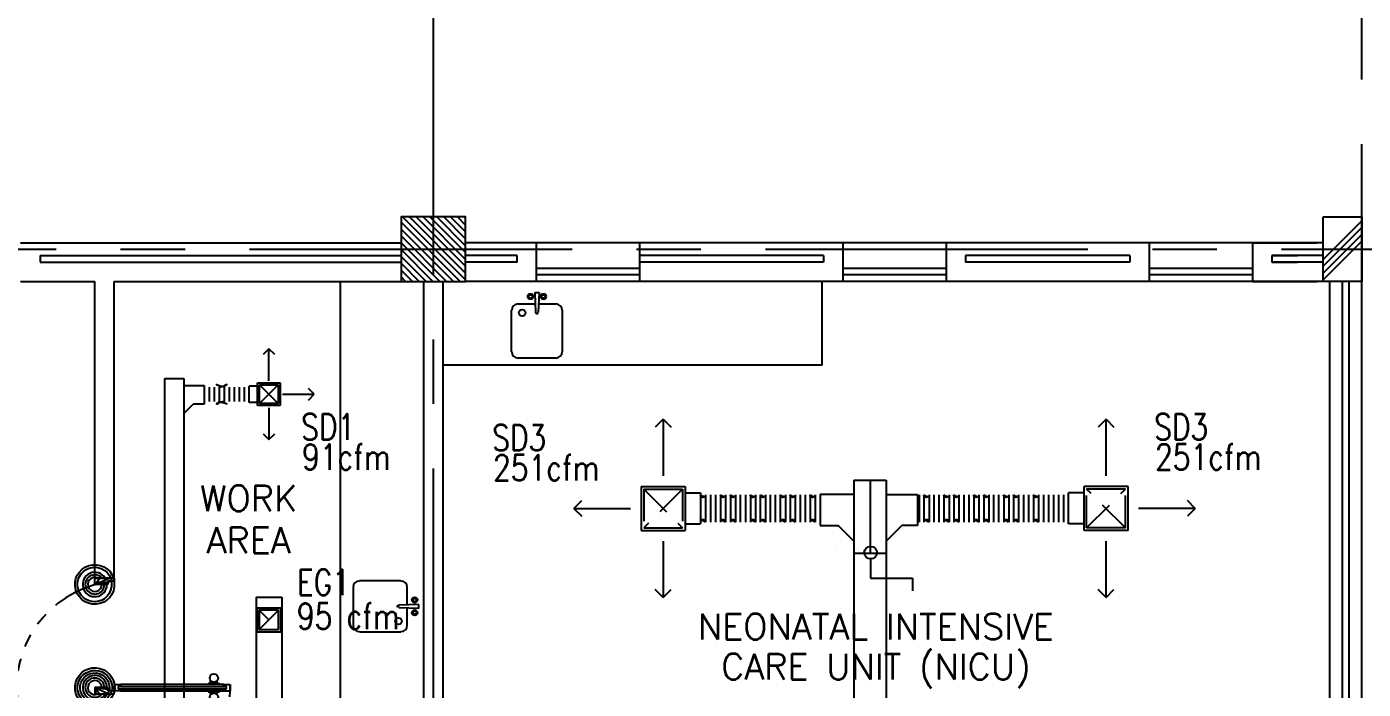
# Model space of a CAD drawing. Extents: x 417866029 to 417866302, y 43498045 to 43498122.
# Drawn here: x 417866043.05 to 417866053.41, y 43498106.78 to 43498111.92 of the extents above; entities that cross this region are included whole.
import ezdxf
from ezdxf.enums import TextEntityAlignment as Align

# ---------------------------------------------------------------- set-up
doc = ezdxf.new("R2010")
doc.units = 0
doc.header["$MEASUREMENT"] = 0
doc.linetypes.add('CENTERX2', pattern=[4, 2.5, -0.5, 0.5, -0.5])
doc.linetypes.add('HIDDEN', pattern=[0.375, 0.25, -0.125])
doc.layers.get('0').update_dxf_attribs({"linetype": 'CONTINUOUS'})
for name, color, linetype in [('AXES', 11, 'CENTERX2'), ('COL', 7, 'CONTINUOUS'), ('DOOR', 9, 'CONTINUOUS'), ('DUCT', 6, 'CONTINUOUS'), ('EXDUCT', 10, 'CONTINUOUS'), ('HAT', 11, 'CONTINUOUS'), ('INSUL', 9, 'CONTINUOUS'), ('M-AC-FLEX', 7, 'CONTINUOUS'), ('M-EGU.', 2, 'CONTINUOUS'), ('M-TEXT', 2, 'CONTINUOUS'), ('NON-MEDICAL', 9, 'CONTINUOUS'), ('RM-NAME', 9, 'CONTINUOUS'), ('WALL', 9, 'CONTINUOUS'), ('WIN', 9, 'CONTINUOUS')]:
    doc.layers.add(name, color=color, linetype=linetype)
doc.styles.add('ROMANS', font='ROMANS.shx', dxfattribs={"width": 0.6})

# ---------------------------------------------------------------- blocks, each defined once
blk = doc.blocks.new('DOOR90')
at = {"layer": 'DOOR', "color": 7, "linetype": 'ByBlock'}
for p, q in [((-150, 0), (0, 0)), ((-150, 0), (-150, -25)), ((0, -50), (-114, 0)), ((0, -50), (-40, 0)), ((0, -50), (0, 0)), ((-1000, -25), (-1050, -25)), ((-1050, -75), (-1050, -25)), ((-1050, -25), (-1050, -75)), ((-1000, -75), (-1050, -75)), ((-1000, -42), (-1020, -42)), ((-1020, -42), (-1020, -58)), ((-1000, -58), (-1020, -58)), ((-1000, -25), (-1000, -42)), ((-1000, -58), (-1000, -75)), ((-878, -18), (-968, -18)), ((-968, -25), (-968, -18)), ((-968, -75), (-968, -82)), ((-878, -82), (-968, -82)), ((-955, -9), (-890, -9)), ((-955, -18), (-955, -9)), ((-955, -18), (-890, -18)), ((-955, -82), (-890, -82)), ((-955, -82), (-955, -91)), ((-955, -91), (-890, -91)), ((-890, -18), (-890, -9)), ((-890, -82), (-890, -91)), ((-878, -25), (-878, -18)), ((-878, -75), (-878, -82)), ((-200, -25), (-150, -25)), ((-200, -42), (-200, -25)), ((-180, -42), (-200, -42)), ((-200, -58), (-180, -58)), ((-200, -75), (-200, -58)), ((-150, -75), (-200, -75)), ((-180, -58), (-180, -42)), ((-150, -25), (-100, -25)), ((-150, -75), (-150, -25)), ((-100, -25), (-100, -50)), ((0, -50), (-100, -37)), ((-100, -50), (0, -50)), ((-150, -875), (-100, -875)), ((-150, -900), (-150, -875)), ((-150, -900), (0, -900)), ((0, -900), (-150, -900)), ((0, -850), (-114, -900)), ((-100, -875), (-100, -850)), ((0, -850), (-100, -863)), ((-100, -850), (0, -850)), ((0, -850), (-40, -900)), ((0, -850), (0, -900))]:
    blk.add_line(p, q, dxfattribs=at)
at = {"layer": 'DOOR', "linetype": 'ByBlock'}
for p, q in [((-200, -25), (-1000, -25)), ((-200, -42), (-1000, -42)), ((-200, -58), (-1000, -58)), ((-1000, -75), (-200, -75))]:
    blk.add_line(p, q, dxfattribs=at)
at = {"layer": 'DOOR', "color": 7, "linetype": 'ByBlock'}
for centre in [(-923, 24), (-923, -124)]:
    blk.add_circle(centre, 32.4, dxfattribs=at)
for centre, radius, start, end in [((0, -50), 154, 161.1053, 166.2858), ((0, -50), 94.4, 148.0182, 180), ((0, -50), 134, 158.1598, 169.28), ((0, -50), 114, 154.0838, 167.3774), ((0, -50), 74.4, 137.7764, 180), ((0, -50), 54.4, 113.2074, 180), ((0, -50), 34.4, 90, 180), ((0, -50), 14.4, 90, 180), ((0, -850), 154, 193.7142, 198.8947), ((0, -850), 134, 190.72, 201.8402), ((0, -850), 94.4, 180, 211.9818), ((0, -850), 74.4, 180, 222.2236), ((0, -850), 54.4, 180, 246.7926), ((0, -850), 34.4, 180, 270), ((0, -850), 14.4, 180, 270)]:
    blk.add_arc(centre, radius, start, end, dxfattribs=at)
at = {"layer": 'DOOR', "linetype": 'HIDDEN', "ltscale": 0.5}
blk.add_arc((-222, -50), 828, 178.2701, 275.003, dxfattribs=at)
blk = doc.blocks.new('RM1')
at = {"layer": 'RM-NAME', "style": 'ROMANS'}
for tag, p in [('ROOMNAME1', (0, 324)), ('ROOMNAME2', (0, 0))]:
    blk.add_attdef(tag, text='', height=200, dxfattribs=at).set_placement(p, align=Align.MIDDLE)
blk = doc.blocks.new('*X51')
at = {"color": 0}
for p, q in [((80579, 177099), (81070, 177590)), ((80579, 177152), (81017, 177590)), ((80579, 177205), (80964, 177590)), ((80579, 177258), (80911, 177590)), ((80579, 177311), (80858, 177590)), ((80579, 177364), (80804, 177590)), ((80579, 177417), (80751, 177590)), ((80579, 177471), (80698, 177590)), ((80579, 177524), (80645, 177590)), ((80579, 177577), (80592, 177590)), ((80623, 177090), (81079, 177546)), ((80676, 177090), (81079, 177493)), ((80729, 177090), (81079, 177440)), ((80782, 177090), (81079, 177387)), ((80835, 177090), (81079, 177334)), ((80888, 177090), (81079, 177281)), ((80941, 177090), (81079, 177228)), ((80994, 177090), (81079, 177175)), ((81047, 177090), (81079, 177122))]:
    blk.add_line(p, q, dxfattribs=at)

msp = doc.modelspace()

# ---------------------------------------------------------------- hatches: boundary and pattern name
at = {"layer": 'HAT', "linetype": 'ByBlock', "ltscale": 0.3}
h = msp.add_hatch(dxfattribs=at)
h.set_pattern_fill('ANSI31', color=256, scale=300, style=0)
h.set_pattern_definition([(45.000427, (417865794.61061, 43498027.57954), (-0.026516163, 0.026516558), [])])
h.paths.add_polyline_path([(417866053.403, 43498110.441), (417866053.103, 43498110.441), (417866053.103, 43498110.191), (417866053.403, 43498110.191)])
h.paths.add_polyline_path([(417866053.403, 43498110.191), (417866053.103, 43498110.191), (417866053.103, 43498109.941), (417866053.403, 43498109.941)])

# ---------------------------------------------------------------- linework, layer by layer
at = {"layer": 'AXES'}
for p, q in [((417866046.203, 43498105.991), (417866046.203, 43498121.777)), ((417866053.403, 43498044.506), (417866053.403, 43498121.427)), ((417866032.778, 43498110.191), (417866103.163, 43498110.191))]:
    msp.add_line(p, q, dxfattribs=at)
at = {"layer": 'COL'}
for p, q in [((417866053.103, 43498110.441), (417866053.403, 43498110.441)), ((417866053.103, 43498109.941), (417866053.103, 43498110.441)), ((417866053.403, 43498110.441), (417866053.403, 43498109.941)), ((417866053.403, 43498109.941), (417866053.103, 43498109.941))]:
    msp.add_line(p, q, dxfattribs=at)
msp.add_lwpolyline([(417866046.453, 43498109.941), (417866046.453, 43498110.441), (417866045.953, 43498110.441), (417866045.953, 43498109.941)], close=True, dxfattribs=at)
at = {"layer": 'DUCT', "linetype": 'ByBlock'}
for p, q in [((417866044.119, 43498109.189), (417866044.119, 43498103.903)), ((417866044.119, 43498109.189), (417866044.269, 43498109.189)), ((417866044.269, 43498109.189), (417866044.269, 43498102.381)), ((417866049.464, 43498108.401), (417866049.464, 43498102.431)), ((417866049.464, 43498108.401), (417866049.714, 43498108.401)), ((417866049.589, 43498108.401), (417866049.589, 43498107.834)), ((417866049.714, 43498108.401), (417866049.714, 43498102.431)), ((417866049.464, 43498107.834), (417866049.714, 43498107.834))]:
    msp.add_line(p, q, dxfattribs=at)
at = {"layer": 'DUCT'}
for p, q in [((417866044.269, 43498109.133), (417866044.425, 43498109.133)), ((417866044.425, 43498109.133), (417866044.425, 43498108.989)), ((417866044.269, 43498108.917), (417866044.341, 43498108.989)), ((417866044.425, 43498108.989), (417866044.341, 43498108.989)), ((417866049.461, 43498108.289), (417866049.201, 43498108.289)), ((417866049.201, 43498108.289), (417866049.201, 43498108.049)), ((417866049.716, 43498108.289), (417866049.956, 43498108.289)), ((417866049.956, 43498108.289), (417866049.956, 43498108.049)), ((417866049.201, 43498108.049), (417866049.341, 43498108.049)), ((417866049.461, 43498107.929), (417866049.341, 43498108.049)), ((417866049.716, 43498107.929), (417866049.836, 43498108.049)), ((417866049.956, 43498108.049), (417866049.836, 43498108.049)), ((417866049.319, 43498107.901), (417866049.319, 43498107.901))]:
    msp.add_line(p, q, dxfattribs=at)
at = {"layer": 'DUCT', "color": 2, "linetype": 'ByBlock'}
for p, q in [((417866049.593, 43498107.793), (417866049.593, 43498107.64)), ((417866049.593, 43498107.64), (417866049.917, 43498107.64)), ((417866049.917, 43498107.64), (417866049.917, 43498107.542))]:
    msp.add_line(p, q, dxfattribs=at)
msp.add_circle((417866049.593, 43498107.838), 0.0486, dxfattribs=at)
at = {"layer": 'EXDUCT', "linetype": 'ByBlock'}
for p, q in [((417866044.828, 43498107.493), (417866044.828, 43498104.975)), ((417866044.828, 43498107.493), (417866045.028, 43498107.493)), ((417866045.028, 43498107.493), (417866045.028, 43498104.875))]:
    msp.add_line(p, q, dxfattribs=at)
at = {"layer": 'INSUL'}
for p, q in [((417866043.153, 43498110.141), (417866045.953, 43498110.141)), ((417866043.153, 43498110.141), (417866043.153, 43498110.091)), ((417866046.853, 43498110.141), (417866046.453, 43498110.141)), ((417866046.853, 43498110.091), (417866046.853, 43498110.141)), ((417866049.228, 43498110.141), (417866047.803, 43498110.141)), ((417866049.228, 43498110.141), (417866049.228, 43498110.091)), ((417866050.328, 43498110.141), (417866050.328, 43498110.091)), ((417866051.603, 43498110.141), (417866050.328, 43498110.141)), ((417866051.603, 43498110.141), (417866051.603, 43498110.091)), ((417866052.703, 43498110.141), (417866052.903, 43498110.141)), ((417866052.703, 43498110.141), (417866052.703, 43498110.091)), ((417866053.107, 43498110.141), (417866052.703, 43498110.141)), ((417866043.153, 43498110.091), (417866045.953, 43498110.091)), ((417866046.853, 43498110.091), (417866046.453, 43498110.091)), ((417866049.228, 43498110.091), (417866047.803, 43498110.091)), ((417866051.603, 43498110.091), (417866050.328, 43498110.091)), ((417866052.703, 43498110.091), (417866052.903, 43498110.091)), ((417866053.107, 43498110.091), (417866052.703, 43498110.091)), ((417866053.253, 43498103.391), (417866053.253, 43498109.941)), ((417866053.303, 43498103.391), (417866053.303, 43498109.941))]:
    msp.add_line(p, q, dxfattribs=at)
at = {"layer": 'M-AC-FLEX', "color": 11}
for p, q in [((417866044.464, 43498109.121), (417866044.464, 43498109.01)), ((417866044.464, 43498109.121), (417866044.464, 43498109.01)), ((417866044.503, 43498109.121), (417866044.503, 43498109.01)), ((417866044.542, 43498109.121), (417866044.542, 43498109.01)), ((417866044.542, 43498109.121), (417866044.542, 43498109.01)), ((417866044.581, 43498109.121), (417866044.581, 43498109.01)), ((417866044.581, 43498109.121), (417866044.581, 43498109.01)), ((417866044.62, 43498109.121), (417866044.62, 43498109.01)), ((417866044.659, 43498109.121), (417866044.659, 43498109.01)), ((417866044.698, 43498109.121), (417866044.698, 43498109.01)), ((417866044.737, 43498109.121), (417866044.737, 43498109.01)), ((417866048.275, 43498108.286), (417866048.275, 43498108.075)), ((417866048.275, 43498108.286), (417866048.275, 43498108.075)), ((417866048.314, 43498108.286), (417866048.314, 43498108.075)), ((417866048.314, 43498108.286), (417866048.314, 43498108.075)), ((417866048.352, 43498108.286), (417866048.352, 43498108.075)), ((417866048.352, 43498108.286), (417866048.352, 43498108.075)), ((417866048.391, 43498108.286), (417866048.391, 43498108.075)), ((417866048.391, 43498108.286), (417866048.391, 43498108.075)), ((417866048.429, 43498108.286), (417866048.429, 43498108.075)), ((417866048.429, 43498108.286), (417866048.429, 43498108.075)), ((417866048.468, 43498108.286), (417866048.468, 43498108.075)), ((417866048.468, 43498108.286), (417866048.468, 43498108.075)), ((417866048.506, 43498108.286), (417866048.506, 43498108.075)), ((417866048.506, 43498108.286), (417866048.506, 43498108.075)), ((417866048.545, 43498108.286), (417866048.545, 43498108.075)), ((417866048.545, 43498108.286), (417866048.545, 43498108.075)), ((417866048.583, 43498108.286), (417866048.583, 43498108.075)), ((417866048.583, 43498108.286), (417866048.583, 43498108.075)), ((417866048.622, 43498108.286), (417866048.622, 43498108.075)), ((417866048.622, 43498108.286), (417866048.622, 43498108.075)), ((417866048.661, 43498108.286), (417866048.661, 43498108.075)), ((417866048.661, 43498108.286), (417866048.661, 43498108.075)), ((417866048.7, 43498108.286), (417866048.7, 43498108.075)), ((417866048.7, 43498108.286), (417866048.7, 43498108.075)), ((417866048.7, 43498108.286), (417866048.7, 43498108.075)), ((417866048.738, 43498108.286), (417866048.738, 43498108.075)), ((417866048.738, 43498108.286), (417866048.738, 43498108.075)), ((417866048.738, 43498108.286), (417866048.738, 43498108.075)), ((417866048.777, 43498108.286), (417866048.777, 43498108.075)), ((417866048.777, 43498108.286), (417866048.777, 43498108.075)), ((417866048.815, 43498108.286), (417866048.815, 43498108.075)), ((417866048.815, 43498108.286), (417866048.815, 43498108.075)), ((417866048.854, 43498108.286), (417866048.854, 43498108.075)), ((417866048.854, 43498108.286), (417866048.854, 43498108.075)), ((417866048.893, 43498108.286), (417866048.893, 43498108.075)), ((417866048.893, 43498108.286), (417866048.893, 43498108.075)), ((417866048.932, 43498108.286), (417866048.932, 43498108.075)), ((417866048.932, 43498108.286), (417866048.932, 43498108.075)), ((417866048.969, 43498108.286), (417866048.969, 43498108.075)), ((417866048.969, 43498108.286), (417866048.969, 43498108.075)), ((417866049.008, 43498108.286), (417866049.008, 43498108.075)), ((417866049.008, 43498108.286), (417866049.008, 43498108.075)), ((417866049.047, 43498108.286), (417866049.047, 43498108.075)), ((417866049.047, 43498108.286), (417866049.047, 43498108.075)), ((417866049.086, 43498108.286), (417866049.086, 43498108.075)), ((417866049.086, 43498108.286), (417866049.086, 43498108.075)), ((417866049.124, 43498108.286), (417866049.124, 43498108.075)), ((417866049.124, 43498108.286), (417866049.124, 43498108.075)), ((417866049.163, 43498108.286), (417866049.163, 43498108.075)), ((417866049.163, 43498108.286), (417866049.163, 43498108.075)), ((417866049.969, 43498108.286), (417866049.969, 43498108.075)), ((417866050.007, 43498108.286), (417866050.007, 43498108.075)), ((417866050.007, 43498108.286), (417866050.007, 43498108.075)), ((417866050.046, 43498108.286), (417866050.046, 43498108.075)), ((417866050.046, 43498108.286), (417866050.046, 43498108.075)), ((417866050.084, 43498108.286), (417866050.084, 43498108.075)), ((417866050.084, 43498108.286), (417866050.084, 43498108.075)), ((417866050.123, 43498108.286), (417866050.123, 43498108.075)), ((417866050.123, 43498108.286), (417866050.123, 43498108.075)), ((417866050.162, 43498108.286), (417866050.162, 43498108.075)), ((417866050.162, 43498108.286), (417866050.162, 43498108.075)), ((417866050.201, 43498108.286), (417866050.201, 43498108.075)), ((417866050.201, 43498108.286), (417866050.201, 43498108.075)), ((417866050.238, 43498108.286), (417866050.238, 43498108.075)), ((417866050.238, 43498108.286), (417866050.238, 43498108.075)), ((417866050.277, 43498108.286), (417866050.277, 43498108.075)), ((417866050.277, 43498108.286), (417866050.277, 43498108.075)), ((417866050.315, 43498108.286), (417866050.315, 43498108.075)), ((417866050.315, 43498108.286), (417866050.315, 43498108.075)), ((417866050.354, 43498108.286), (417866050.354, 43498108.075)), ((417866050.354, 43498108.286), (417866050.354, 43498108.075)), ((417866050.393, 43498108.286), (417866050.393, 43498108.075)), ((417866050.393, 43498108.286), (417866050.393, 43498108.075)), ((417866050.432, 43498108.286), (417866050.432, 43498108.075)), ((417866050.432, 43498108.286), (417866050.432, 43498108.075)), ((417866050.432, 43498108.286), (417866050.432, 43498108.075)), ((417866050.47, 43498108.286), (417866050.47, 43498108.075)), ((417866050.47, 43498108.286), (417866050.47, 43498108.075)), ((417866050.47, 43498108.286), (417866050.47, 43498108.075)), ((417866050.509, 43498108.286), (417866050.509, 43498108.075)), ((417866050.509, 43498108.286), (417866050.509, 43498108.075)), ((417866050.547, 43498108.286), (417866050.547, 43498108.075)), ((417866050.547, 43498108.286), (417866050.547, 43498108.075)), ((417866050.586, 43498108.286), (417866050.586, 43498108.075)), ((417866050.586, 43498108.286), (417866050.586, 43498108.075)), ((417866050.625, 43498108.286), (417866050.625, 43498108.075)), ((417866050.625, 43498108.286), (417866050.625, 43498108.075)), ((417866050.664, 43498108.286), (417866050.664, 43498108.075)), ((417866050.664, 43498108.286), (417866050.664, 43498108.075)), ((417866050.701, 43498108.286), (417866050.701, 43498108.075)), ((417866050.701, 43498108.286), (417866050.701, 43498108.075)), ((417866050.74, 43498108.286), (417866050.74, 43498108.075)), ((417866050.74, 43498108.286), (417866050.74, 43498108.075)), ((417866050.779, 43498108.286), (417866050.779, 43498108.075)), ((417866050.779, 43498108.286), (417866050.779, 43498108.075)), ((417866050.818, 43498108.286), (417866050.818, 43498108.075)), ((417866050.818, 43498108.286), (417866050.818, 43498108.075)), ((417866050.856, 43498108.286), (417866050.856, 43498108.075)), ((417866050.856, 43498108.286), (417866050.856, 43498108.075)), ((417866050.895, 43498108.286), (417866050.895, 43498108.075)), ((417866050.895, 43498108.286), (417866050.895, 43498108.075)), ((417866050.933, 43498108.286), (417866050.933, 43498108.075)), ((417866050.972, 43498108.286), (417866050.972, 43498108.075)), ((417866051.011, 43498108.286), (417866051.011, 43498108.075)), ((417866051.05, 43498108.286), (417866051.05, 43498108.075)), ((417866051.089, 43498108.286), (417866051.089, 43498108.075))]:
    msp.add_line(p, q, dxfattribs=at)
at = {"layer": 'M-AC-FLEX'}
for points in [[(417866044.503, 43498109.121, -1), (417866044.464, 43498109.121, 1), (417866044.425, 43498109.121)], [(417866044.503, 43498109.121, -1), (417866044.464, 43498109.121, 1), (417866044.425, 43498109.121)], [(417866044.464, 43498109.121, 1), (417866044.503, 43498109.121, -1), (417866044.542, 43498109.121)], [(417866044.464, 43498109.121, 1), (417866044.503, 43498109.121, -0.000618), (417866044.503, 43498109.122, -0.000618)], [(417866044.581, 43498109.121, -1), (417866044.542, 43498109.121, 1), (417866044.503, 43498109.121)], [(417866044.581, 43498109.121, -1), (417866044.542, 43498109.121, 0.771843), (417866044.505, 43498109.131, 0.771843)], [(417866044.542, 43498109.121, 1), (417866044.581, 43498109.121, -0.771843), (417866044.617, 43498109.131, -0.771843)], [(417866044.542, 43498109.121, 1), (417866044.581, 43498109.121, -1), (417866044.62, 43498109.121)], [(417866044.659, 43498109.121, -1), (417866044.62, 43498109.121, 1), (417866044.581, 43498109.121)], [(417866044.62, 43498109.121, 1), (417866044.659, 43498109.121, -1), (417866044.698, 43498109.121)], [(417866044.737, 43498109.121, -1), (417866044.698, 43498109.121, 1), (417866044.659, 43498109.121)], [(417866044.698, 43498109.121, 1), (417866044.737, 43498109.121, -1), (417866044.776, 43498109.121)], [(417866044.698, 43498109.121, 1), (417866044.737, 43498109.121, -0.000618), (417866044.737, 43498109.122, -0.000618)], [(417866044.737, 43498109.121, -1), (417866044.698, 43498109.121, 0.000618), (417866044.698, 43498109.122, 0.000618)], [(417866044.503, 43498109.01, 1), (417866044.464, 43498109.01, -1), (417866044.425, 43498109.01)], [(417866044.503, 43498109.01, 1), (417866044.464, 43498109.01, -1), (417866044.425, 43498109.01)], [(417866044.425, 43498109.01, 1), (417866044.464, 43498109.01)], [(417866044.464, 43498109.01, -0.998764), (417866044.503, 43498109.011, -0.998764)], [(417866044.464, 43498109.01, -1), (417866044.503, 43498109.01, 1), (417866044.542, 43498109.01)], [(417866044.581, 43498109.01, 1), (417866044.542, 43498109.01, -1), (417866044.503, 43498109.01)], [(417866044.581, 43498109.01, 1), (417866044.542, 43498109.01, -0.771843), (417866044.505, 43498109.001, -0.771843)], [(417866044.542, 43498109.01, -1), (417866044.581, 43498109.01, 0.771843), (417866044.617, 43498109.001, 0.771843)], [(417866044.542, 43498109.01, -1), (417866044.581, 43498109.01, 1), (417866044.62, 43498109.01)], [(417866044.659, 43498109.01, 1), (417866044.62, 43498109.01, -1), (417866044.581, 43498109.01)], [(417866044.62, 43498109.01, -1), (417866044.659, 43498109.01, 1), (417866044.698, 43498109.01)], [(417866044.737, 43498109.01, 1), (417866044.698, 43498109.01, -1), (417866044.659, 43498109.01)], [(417866044.698, 43498109.01, -0.998764), (417866044.737, 43498109.011, -0.998764)], [(417866044.737, 43498109.01, 0.998764), (417866044.698, 43498109.011, 0.998764)], [(417866044.698, 43498109.01, -1), (417866044.737, 43498109.01, 1), (417866044.776, 43498109.01)], [(417866048.391, 43498108.286, -1), (417866048.352, 43498108.286, 1.018005), (417866048.314, 43498108.286)], [(417866048.352, 43498108.286, 1), (417866048.391, 43498108.286, -1.018005), (417866048.429, 43498108.286)], [(417866048.507, 43498108.286, 1.017916), (417866048.468, 43498108.286)], [(417866048.468, 43498108.286, -1.017916), (417866048.506, 43498108.286)], [(417866048.622, 43498108.286, -1), (417866048.583, 43498108.286, 1.018005), (417866048.545, 43498108.286)], [(417866048.583, 43498108.286, 1), (417866048.622, 43498108.286, -1.018005), (417866048.661, 43498108.286)], [(417866048.661, 43498108.286, 1), (417866048.7, 43498108.286, -1.018005), (417866048.738, 43498108.286)], [(417866048.777, 43498108.286, -1), (417866048.738, 43498108.286, 1.018005), (417866048.7, 43498108.286)], [(417866048.854, 43498108.286, -1), (417866048.815, 43498108.286, 1.018005), (417866048.777, 43498108.286)], [(417866048.815, 43498108.286, 1), (417866048.854, 43498108.286, -1.018005), (417866048.893, 43498108.286)], [(417866048.931, 43498108.286, -1.017916), (417866048.969, 43498108.286)], [(417866048.97, 43498108.286, 1.017916), (417866048.932, 43498108.286)], [(417866049.086, 43498108.286, -1), (417866049.047, 43498108.286, 1.018005), (417866049.008, 43498108.286)], [(417866049.047, 43498108.286, 1), (417866049.086, 43498108.286, -1.018005), (417866049.124, 43498108.286)], [(417866049.201, 43498108.286, 1.018094), (417866049.163, 43498108.286)], [(417866049.956, 43498108.268, 0.3126), (417866049.969, 43498108.286, -1.018005), (417866050.007, 43498108.286)], [(417866050.123, 43498108.286, -1), (417866050.084, 43498108.286, 1.018005), (417866050.046, 43498108.286)], [(417866050.084, 43498108.286, 1), (417866050.123, 43498108.286, -1.018005), (417866050.162, 43498108.286)], [(417866050.2, 43498108.286, -1.017916), (417866050.238, 43498108.286)], [(417866050.239, 43498108.286, 1.017916), (417866050.201, 43498108.286)], [(417866050.354, 43498108.286, -1), (417866050.315, 43498108.286, 1.018005), (417866050.277, 43498108.286)], [(417866050.315, 43498108.286, 1), (417866050.354, 43498108.286, -1.018005), (417866050.393, 43498108.286)], [(417866050.393, 43498108.286, 1), (417866050.432, 43498108.286, -1.018005), (417866050.47, 43498108.286)], [(417866050.509, 43498108.286, -1), (417866050.47, 43498108.286, 1.018005), (417866050.432, 43498108.286)], [(417866050.586, 43498108.286, -1), (417866050.547, 43498108.286, 1.018005), (417866050.509, 43498108.286)], [(417866050.547, 43498108.286, 1), (417866050.586, 43498108.286, -1.018005), (417866050.625, 43498108.286)], [(417866050.663, 43498108.286, -1.017916), (417866050.701, 43498108.286)], [(417866050.702, 43498108.286, 1.017916), (417866050.664, 43498108.286)], [(417866050.818, 43498108.286, -1), (417866050.779, 43498108.286, 1.018005), (417866050.74, 43498108.286)], [(417866050.779, 43498108.286, 1), (417866050.818, 43498108.286, -1.018005), (417866050.856, 43498108.286)], [(417866051.05, 43498108.286, -1), (417866051.011, 43498108.286, 1), (417866050.972, 43498108.286, -1), (417866050.933, 43498108.286, 1.018005), (417866050.895, 43498108.286)], [(417866051.011, 43498108.286, 1), (417866051.05, 43498108.286, -1), (417866051.089, 43498108.286)], [(417866051.089, 43498108.286, 1), (417866051.05, 43498108.286)], [(417866051.128, 43498108.286, -1), (417866051.089, 43498108.286, 1), (417866051.05, 43498108.286)], [(417866051.05, 43498108.286, -1), (417866051.089, 43498108.286)], [(417866048.391, 43498108.075, 1), (417866048.352, 43498108.075, -1.018005), (417866048.314, 43498108.075)], [(417866048.352, 43498108.075, -1), (417866048.391, 43498108.075, 1.018005), (417866048.429, 43498108.075)], [(417866048.507, 43498108.075, -1.000002), (417866048.468, 43498108.075)], [(417866048.468, 43498108.075, 1.000002), (417866048.506, 43498108.075)], [(417866048.622, 43498108.075, 1), (417866048.583, 43498108.075, -1.018005), (417866048.545, 43498108.075)], [(417866048.583, 43498108.075, -1), (417866048.622, 43498108.075, 1.018005), (417866048.661, 43498108.075)], [(417866048.661, 43498108.075, -1), (417866048.7, 43498108.075, 1.018005), (417866048.738, 43498108.075)], [(417866048.777, 43498108.075, 1), (417866048.738, 43498108.075, -1.018005), (417866048.7, 43498108.075)], [(417866048.854, 43498108.075, 1), (417866048.815, 43498108.075, -1.018005), (417866048.777, 43498108.075)], [(417866048.815, 43498108.075, -1), (417866048.854, 43498108.075, 1.018005), (417866048.893, 43498108.075)], [(417866048.931, 43498108.075, 1.000002), (417866048.969, 43498108.075)], [(417866048.97, 43498108.075, -1.000002), (417866048.932, 43498108.075)], [(417866049.086, 43498108.075, 1), (417866049.047, 43498108.075, -1.018005), (417866049.008, 43498108.075)], [(417866049.047, 43498108.075, -1), (417866049.086, 43498108.075, 1.018005), (417866049.124, 43498108.075)], [(417866049.201, 43498108.075, -1.018094), (417866049.163, 43498108.075)], [(417866049.956, 43498108.093, -0.3126), (417866049.969, 43498108.075, 1.018005), (417866050.007, 43498108.075)], [(417866050.123, 43498108.075, 1), (417866050.084, 43498108.075, -1.018005), (417866050.046, 43498108.075)], [(417866050.084, 43498108.075, -1), (417866050.123, 43498108.075, 1.018005), (417866050.162, 43498108.075)], [(417866050.2, 43498108.075, 1.000002), (417866050.238, 43498108.075)], [(417866050.239, 43498108.075, -1.000002), (417866050.201, 43498108.075)], [(417866050.354, 43498108.075, 1), (417866050.315, 43498108.075, -1.018005), (417866050.277, 43498108.075)], [(417866050.315, 43498108.075, -1), (417866050.354, 43498108.075, 1.018005), (417866050.393, 43498108.075)], [(417866050.393, 43498108.075, -1), (417866050.432, 43498108.075, 1.018005), (417866050.47, 43498108.075)], [(417866050.509, 43498108.075, 1), (417866050.47, 43498108.075, -1.018005), (417866050.432, 43498108.075)], [(417866050.586, 43498108.075, 1), (417866050.547, 43498108.075, -1.018005), (417866050.509, 43498108.075)], [(417866050.547, 43498108.075, -1), (417866050.586, 43498108.075, 1.018005), (417866050.625, 43498108.075)], [(417866050.663, 43498108.075, 1.000002), (417866050.701, 43498108.075)], [(417866050.702, 43498108.075, -1.000002), (417866050.664, 43498108.075)], [(417866050.818, 43498108.075, 1), (417866050.779, 43498108.075, -1.018005), (417866050.74, 43498108.075)], [(417866050.779, 43498108.075, -1), (417866050.818, 43498108.075, 1.018005), (417866050.856, 43498108.075)], [(417866051.05, 43498108.075, 1), (417866051.011, 43498108.075, -1), (417866050.972, 43498108.075, 1), (417866050.933, 43498108.075, -1.018005), (417866050.895, 43498108.075)], [(417866051.011, 43498108.075, -1), (417866051.05, 43498108.075, 1), (417866051.089, 43498108.075)], [(417866051.128, 43498108.075, 1), (417866051.089, 43498108.075, -1), (417866051.05, 43498108.075)], [(417866051.089, 43498108.075, -1.000001), (417866051.05, 43498108.075)], [(417866051.05, 43498108.075, 1.000001), (417866051.089, 43498108.075)]]:
    msp.add_lwpolyline(points, format="xyb", dxfattribs=at)
for centre, start, end in [((417866048.294, 43498108.286), 180, 331.5686), ((417866048.294, 43498108.286), 208.4314, 0), ((417866048.449, 43498108.286), 180, 331.5686), ((417866048.449, 43498108.286), 208.4314, 0), ((417866048.526, 43498108.286), 180, 331.5686), ((417866048.526, 43498108.286), 208.4314, 0), ((417866048.68, 43498108.286), 180, 331.5686), ((417866048.68, 43498108.286), 208.4314, 0), ((417866048.758, 43498108.286), 180, 331.5686), ((417866048.758, 43498108.286), 208.4314, 0), ((417866048.912, 43498108.286), 180, 331.5686), ((417866048.912, 43498108.286), 208.4314, 0), ((417866048.989, 43498108.286), 180, 331.5686), ((417866048.989, 43498108.286), 208.4314, 0), ((417866049.143, 43498108.286), 180, 331.5686), ((417866049.143, 43498108.286), 208.4314, 0), ((417866050.026, 43498108.286), 180, 331.5686), ((417866050.026, 43498108.286), 208.4314, 0), ((417866050.181, 43498108.286), 180, 331.5686), ((417866050.181, 43498108.286), 208.4314, 0), ((417866050.258, 43498108.286), 180, 331.5686), ((417866050.258, 43498108.286), 208.4314, 0), ((417866050.412, 43498108.286), 180, 331.5686), ((417866050.412, 43498108.286), 208.4314, 0), ((417866050.49, 43498108.286), 180, 331.5686), ((417866050.49, 43498108.286), 208.4314, 0), ((417866050.644, 43498108.286), 180, 331.5686), ((417866050.644, 43498108.286), 208.4314, 0), ((417866050.721, 43498108.286), 180, 331.5686), ((417866050.721, 43498108.286), 208.4314, 0), ((417866050.876, 43498108.286), 180, 331.5686), ((417866050.876, 43498108.286), 208.4314, 0), ((417866048.294, 43498108.075), 28.4314, 180.0178), ((417866048.294, 43498108.075), 28.4314, 180.0178), ((417866048.294, 43498108.075), 359.9822, 151.5686), ((417866048.294, 43498108.075), 359.9822, 151.5686), ((417866048.449, 43498108.075), 28.4314, 180.0178), ((417866048.449, 43498108.075), 28.4314, 180.0178), ((417866048.449, 43498108.075), 359.9822, 151.5686), ((417866048.449, 43498108.075), 359.9822, 151.5686), ((417866048.526, 43498108.075), 28.4314, 180.0178), ((417866048.526, 43498108.075), 28.4314, 180.0178), ((417866048.526, 43498108.075), 359.9822, 151.5686), ((417866048.526, 43498108.075), 359.9822, 151.5686), ((417866048.68, 43498108.075), 28.4314, 180.0178), ((417866048.68, 43498108.075), 28.4314, 180.0178), ((417866048.68, 43498108.075), 359.9822, 151.5686), ((417866048.68, 43498108.075), 359.9822, 151.5686), ((417866048.758, 43498108.075), 28.4314, 180.0178), ((417866048.758, 43498108.075), 28.4314, 180.0178), ((417866048.758, 43498108.075), 359.9822, 151.5686), ((417866048.758, 43498108.075), 359.9822, 151.5686), ((417866048.912, 43498108.075), 28.4314, 180.0178), ((417866048.912, 43498108.075), 28.4314, 180.0178), ((417866048.912, 43498108.075), 359.9822, 151.5686), ((417866048.912, 43498108.075), 359.9822, 151.5686), ((417866048.989, 43498108.075), 28.4314, 180.0178), ((417866048.989, 43498108.075), 28.4314, 180.0178), ((417866048.989, 43498108.075), 359.9822, 151.5686), ((417866048.989, 43498108.075), 359.9822, 151.5686), ((417866049.143, 43498108.075), 28.4314, 180.0178), ((417866049.143, 43498108.075), 28.4314, 180.0178), ((417866049.143, 43498108.075), 359.9822, 151.5686), ((417866049.143, 43498108.075), 359.9822, 151.5686), ((417866050.026, 43498108.075), 28.4314, 180.0178), ((417866050.026, 43498108.075), 28.4314, 180.0178), ((417866050.026, 43498108.075), 359.9822, 151.5686), ((417866050.026, 43498108.075), 359.9822, 151.5686), ((417866050.181, 43498108.075), 28.4314, 180.0178), ((417866050.181, 43498108.075), 28.4314, 180.0178), ((417866050.181, 43498108.075), 359.9822, 151.5686), ((417866050.181, 43498108.075), 359.9822, 151.5686), ((417866050.258, 43498108.075), 28.4314, 180.0178), ((417866050.258, 43498108.075), 28.4314, 180.0178), ((417866050.258, 43498108.075), 359.9822, 151.5686), ((417866050.258, 43498108.075), 359.9822, 151.5686), ((417866050.412, 43498108.075), 28.4314, 180.0178), ((417866050.412, 43498108.075), 28.4314, 180.0178), ((417866050.412, 43498108.075), 359.9822, 151.5686), ((417866050.412, 43498108.075), 359.9822, 151.5686), ((417866050.49, 43498108.075), 28.4314, 180.0178), ((417866050.49, 43498108.075), 28.4314, 180.0178), ((417866050.49, 43498108.075), 359.9822, 151.5686), ((417866050.49, 43498108.075), 359.9822, 151.5686), ((417866050.644, 43498108.075), 28.4314, 180.0178), ((417866050.644, 43498108.075), 28.4314, 180.0178), ((417866050.644, 43498108.075), 359.9822, 151.5686), ((417866050.644, 43498108.075), 359.9822, 151.5686), ((417866050.721, 43498108.075), 28.4314, 180.0178), ((417866050.721, 43498108.075), 28.4314, 180.0178), ((417866050.721, 43498108.075), 359.9822, 151.5686), ((417866050.721, 43498108.075), 359.9822, 151.5686), ((417866050.876, 43498108.075), 28.4314, 180.0178), ((417866050.876, 43498108.075), 28.4314, 180.0178), ((417866050.876, 43498108.075), 359.9822, 151.5686), ((417866050.876, 43498108.075), 359.9822, 151.5686)]:
    msp.add_arc(centre, 0.0195, start, end, dxfattribs=at)
at = {"layer": 'M-EGU.'}
for p, q in [((417866044.928, 43498109.418), (417866044.883, 43498109.373)), ((417866044.928, 43498109.171), (417866044.928, 43498109.418)), ((417866044.973, 43498109.373), (417866044.928, 43498109.418)), ((417866044.84, 43498109.13), (417866044.776, 43498109.13)), ((417866044.776, 43498109.002), (417866044.776, 43498109.13)), ((417866044.84, 43498109.154), (417866045.016, 43498109.154)), ((417866044.84, 43498108.978), (417866044.84, 43498109.154)), ((417866045.016, 43498109.154), (417866045.016, 43498108.978)), ((417866045.033, 43498109.066), (417866045.28, 43498109.066)), ((417866045.28, 43498109.066), (417866045.235, 43498109.111)), ((417866045.235, 43498109.021), (417866045.28, 43498109.066)), ((417866044.84, 43498109.002), (417866044.776, 43498109.002)), ((417866045.016, 43498108.978), (417866044.84, 43498108.978)), ((417866044.928, 43498108.961), (417866044.928, 43498108.714)), ((417866047.984, 43498108.872), (417866047.923, 43498108.811)), ((417866047.984, 43498108.872), (417866047.984, 43498108.433)), ((417866047.984, 43498108.872), (417866048.046, 43498108.811)), ((417866051.419, 43498108.872), (417866051.358, 43498108.811)), ((417866051.419, 43498108.433), (417866051.419, 43498108.872)), ((417866051.419, 43498108.872), (417866051.48, 43498108.811)), ((417866044.883, 43498108.759), (417866044.928, 43498108.714)), ((417866044.928, 43498108.714), (417866044.973, 43498108.759)), ((417866047.814, 43498108.351), (417866048.155, 43498108.351)), ((417866047.814, 43498108.351), (417866047.814, 43498108.01)), ((417866048.155, 43498108.351), (417866048.155, 43498108.01)), ((417866051.589, 43498108.351), (417866051.248, 43498108.351)), ((417866051.248, 43498108.01), (417866051.248, 43498108.351)), ((417866051.589, 43498108.01), (417866051.589, 43498108.351)), ((417866047.293, 43498108.181), (417866047.354, 43498108.242)), ((417866048.155, 43498108.301), (417866048.275, 43498108.301)), ((417866048.275, 43498108.301), (417866048.275, 43498108.061)), ((417866051.128, 43498108.061), (417866051.128, 43498108.301)), ((417866051.248, 43498108.301), (417866051.128, 43498108.301)), ((417866052.11, 43498108.181), (417866052.049, 43498108.242)), ((417866047.293, 43498108.181), (417866047.354, 43498108.12)), ((417866047.293, 43498108.181), (417866047.732, 43498108.181)), ((417866052.11, 43498108.181), (417866051.671, 43498108.181)), ((417866052.11, 43498108.181), (417866052.049, 43498108.12)), ((417866048.155, 43498108.061), (417866048.275, 43498108.061)), ((417866051.248, 43498108.061), (417866051.128, 43498108.061)), ((417866047.814, 43498108.01), (417866048.155, 43498108.01)), ((417866047.984, 43498107.928), (417866047.984, 43498107.49)), ((417866051.589, 43498108.01), (417866051.248, 43498108.01)), ((417866051.419, 43498107.49), (417866051.419, 43498107.928)), ((417866047.984, 43498107.49), (417866047.923, 43498107.551)), ((417866047.984, 43498107.49), (417866048.046, 43498107.551)), ((417866051.419, 43498107.49), (417866051.358, 43498107.551)), ((417866051.419, 43498107.49), (417866051.48, 43498107.551))]:
    msp.add_line(p, q, dxfattribs=at)
at = {"layer": 'M-EGU.', "linetype": 'HIDDEN'}
for p, q in [((417866044.856, 43498108.994), (417866044.856, 43498109.138)), ((417866045, 43498108.994), (417866044.856, 43498109.138)), ((417866044.856, 43498108.994), (417866045, 43498109.138)), ((417866044.856, 43498109.138), (417866045, 43498109.138)), ((417866045, 43498109.138), (417866045, 43498108.994)), ((417866045, 43498108.994), (417866044.856, 43498108.994)), ((417866047.834, 43498108.331), (417866048.135, 43498108.03)), ((417866048.135, 43498108.331), (417866047.834, 43498108.03)), ((417866047.834, 43498108.331), (417866048.135, 43498108.331)), ((417866047.834, 43498108.331), (417866047.834, 43498108.03)), ((417866048.135, 43498108.331), (417866048.135, 43498108.03)), ((417866051.569, 43498108.03), (417866051.268, 43498108.331)), ((417866051.268, 43498108.03), (417866051.569, 43498108.331)), ((417866051.569, 43498108.331), (417866051.268, 43498108.331)), ((417866051.268, 43498108.03), (417866051.268, 43498108.331)), ((417866051.569, 43498108.03), (417866051.569, 43498108.331)), ((417866047.834, 43498108.03), (417866048.135, 43498108.03)), ((417866051.569, 43498108.03), (417866051.268, 43498108.03)), ((417866044.836, 43498107.408), (417866044.836, 43498107.225)), ((417866045.02, 43498107.408), (417866044.836, 43498107.408)), ((417866045.02, 43498107.225), (417866045.02, 43498107.408)), ((417866044.853, 43498107.391), (417866044.853, 43498107.241)), ((417866045.003, 43498107.391), (417866044.853, 43498107.241)), ((417866045.003, 43498107.391), (417866044.853, 43498107.391)), ((417866044.853, 43498107.391), (417866044.928, 43498107.316)), ((417866045.003, 43498107.241), (417866045.003, 43498107.391)), ((417866044.836, 43498107.225), (417866045.02, 43498107.225)), ((417866044.853, 43498107.241), (417866045.003, 43498107.241))]:
    msp.add_line(p, q, dxfattribs=at)
at = {"layer": 'NON-MEDICAL'}
for p, q in [((417866045.484, 43498106.441), (417866045.484, 43498109.941)), ((417866049.217, 43498109.291), (417866049.217, 43498109.941)), ((417866046.99, 43498109.855), (417866047.022, 43498109.855)), ((417866046.99, 43498109.855), (417866046.996, 43498109.699)), ((417866047.022, 43498109.855), (417866047.016, 43498109.699)), ((417866046.81, 43498109.396), (417866046.81, 43498109.717)), ((417866046.86, 43498109.766), (417866046.996, 43498109.766)), ((417866047.016, 43498109.766), (417866047.152, 43498109.766)), ((417866047.202, 43498109.717), (417866047.202, 43498109.396)), ((417866049.217, 43498109.291), (417866046.278, 43498109.291)), ((417866047.152, 43498109.346), (417866046.86, 43498109.346)), ((417866045.951, 43498107.618), (417866045.63, 43498107.618)), ((417866045.58, 43498107.568), (417866045.58, 43498107.275)), ((417866046.001, 43498107.431), (417866046.001, 43498107.568)), ((417866046.089, 43498107.437), (417866045.934, 43498107.431)), ((417866046.089, 43498107.405), (417866045.934, 43498107.411)), ((417866046.001, 43498107.275), (417866046.001, 43498107.411)), ((417866046.089, 43498107.405), (417866046.089, 43498107.437)), ((417866045.63, 43498107.225), (417866045.951, 43498107.225))]:
    msp.add_line(p, q, dxfattribs=at)
for centre, radius in [((417866046.956, 43498109.824), 0.0217), ((417866046.956, 43498109.824), 0.014), ((417866047.056, 43498109.824), 0.0217), ((417866047.056, 43498109.824), 0.014), ((417866046.892, 43498109.697), 0.0255), ((417866046.058, 43498107.471), 0.0217), ((417866046.058, 43498107.471), 0.014), ((417866045.932, 43498107.307), 0.0255), ((417866046.058, 43498107.372), 0.0217), ((417866046.058, 43498107.372), 0.014)]:
    msp.add_circle(centre, radius, dxfattribs=at)
for centre, radius, start, end in [((417866046.86, 43498109.717), 0.0499, 90, 180), ((417866047.006, 43498109.699), 0.00997, 180, 0), ((417866047.152, 43498109.717), 0.0499, 0, 90), ((417866046.86, 43498109.396), 0.0499, 180, 270), ((417866047.152, 43498109.396), 0.0499, 270, 0), ((417866045.63, 43498107.568), 0.0499, 90, 180), ((417866045.951, 43498107.568), 0.0499, 0, 90), ((417866045.934, 43498107.421), 0.00997, 90, 270), ((417866045.63, 43498107.275), 0.0499, 180, 270), ((417866045.951, 43498107.275), 0.0499, 270, 0)]:
    msp.add_arc(centre, radius, start, end, dxfattribs=at)
at = {"layer": 'WALL'}
for p, q in [((417866043.003, 43498110.241), (417866045.953, 43498110.241)), ((417866047.003, 43498110.241), (417866046.453, 43498110.241)), ((417866049.378, 43498110.241), (417866047.803, 43498110.241)), ((417866049.378, 43498110.241), (417866049.378, 43498109.941)), ((417866050.178, 43498110.241), (417866050.178, 43498109.941)), ((417866051.753, 43498110.241), (417866050.178, 43498110.241)), ((417866051.753, 43498110.241), (417866051.753, 43498109.941)), ((417866052.553, 43498110.241), (417866053.053, 43498110.241)), ((417866052.553, 43498110.241), (417866052.553, 43498109.941)), ((417866053.103, 43498110.241), (417866052.553, 43498110.241)), ((417866043.003, 43498109.941), (417866043.578, 43498109.941)), ((417866043.578, 43498107.641), (417866043.578, 43498109.941)), ((417866043.728, 43498107.641), (417866043.728, 43498109.941)), ((417866043.728, 43498109.941), (417866045.953, 43498109.941)), ((417866046.128, 43498106.441), (417866046.128, 43498109.941)), ((417866046.278, 43498105.991), (417866046.278, 43498109.941)), ((417866047.003, 43498109.941), (417866046.453, 43498109.941)), ((417866049.378, 43498109.941), (417866047.803, 43498109.941)), ((417866051.753, 43498109.941), (417866050.178, 43498109.941)), ((417866052.553, 43498109.941), (417866053.053, 43498109.941)), ((417866053.107, 43498109.941), (417866052.553, 43498109.941)), ((417866053.153, 43498103.341), (417866053.153, 43498109.941)), ((417866053.403, 43498103.341), (417866053.403, 43498109.941))]:
    msp.add_line(p, q, dxfattribs=at)
at = {"layer": 'WALL', "linetype": 'ByBlock'}
for p, q in [((417866047.003, 43498109.941), (417866047.003, 43498110.241)), ((417866047.803, 43498109.941), (417866047.803, 43498110.241)), ((417866043.578, 43498107.641), (417866043.728, 43498107.641))]:
    msp.add_line(p, q, dxfattribs=at)
at = {"layer": 'WIN'}
for p, q in [((417866047.803, 43498110.241), (417866047.003, 43498110.241)), ((417866050.178, 43498110.241), (417866049.378, 43498110.241)), ((417866052.553, 43498110.241), (417866051.753, 43498110.241)), ((417866047.803, 43498110.041), (417866047.003, 43498110.041)), ((417866050.178, 43498110.041), (417866049.378, 43498110.041)), ((417866052.553, 43498110.041), (417866051.753, 43498110.041)), ((417866047.803, 43498109.991), (417866047.003, 43498109.991)), ((417866047.803, 43498109.941), (417866047.003, 43498109.941)), ((417866050.178, 43498109.991), (417866049.378, 43498109.991)), ((417866050.178, 43498109.941), (417866049.378, 43498109.941)), ((417866052.553, 43498109.991), (417866051.753, 43498109.991)), ((417866052.553, 43498109.941), (417866051.753, 43498109.941))]:
    msp.add_line(p, q, dxfattribs=at)

# ---------------------------------------------------------------- block references
at = {"layer": 'DOOR', "color": 0, "linetype": 'ByBlock', "xscale": 0.0009999871253967285, "yscale": 0.001000002026557922, "zscale": 0.001, "rotation": 180}
msp.add_blockref('DOOR90', (417866043.578, 43498106.741), dxfattribs=at)
at = {"layer": 'HAT', "xscale": -0.0009999871253967285, "yscale": 0.001000002026557922, "zscale": 0.001}
msp.add_blockref('*X51', (417866127.033, 43497932.851), dxfattribs=at)
at = {"layer": 'RM-NAME'}
ref = msp.add_blockref('RM1', (417866044.77, 43498107.935), dxfattribs=dict(at, xscale=0.0009999871253967285, yscale=0.001000002026557922, zscale=0.001))
ref.add_attrib('ROOMNAME2', 'AREA', dxfattribs={"height": 0.2, "style": 'ROMANS'}).set_placement((417866044.77, 43498107.935), align=Align.MIDDLE)
ref.add_attrib('ROOMNAME1', 'WORK', dxfattribs={"height": 0.2, "style": 'ROMANS'}).set_placement((417866044.77, 43498108.259), align=Align.MIDDLE)
ref = msp.add_blockref('RM1', (417866049.634, 43498106.94), dxfattribs=dict(at, xscale=0.0009999871253967285, yscale=0.001000002026557922, zscale=0.001))
ref.add_attrib('ROOMNAME2', 'CARE UNIT (NICU)', dxfattribs={"height": 0.2, "style": 'ROMANS'}).set_placement((417866049.634, 43498106.94), align=Align.MIDDLE)
ref.add_attrib('ROOMNAME1', 'NEONATAL INTENSIVE', dxfattribs={"height": 0.2, "style": 'ROMANS'}).set_placement((417866049.634, 43498107.264), align=Align.MIDDLE)

# ---------------------------------------------------------------- texts
at = {"layer": 'M-TEXT', "style": 'ROMANS', "width": 0.8}
for s, p in [('SD1', (417866045.178, 43498108.713)), ('SD3', (417866051.792, 43498108.713)), ('SD3', (417866046.659, 43498108.629)), ('91cfm', (417866045.185, 43498108.48)), ('251cfm', (417866051.799, 43498108.48)), ('251cfm', (417866046.666, 43498108.396)), ('EG1', (417866045.145, 43498107.508)), ('95 cfm', (417866045.145, 43498107.245))]:
    msp.add_text(s, height=0.2, dxfattribs=at).set_placement(p)

doc.saveas('drawing.dxf')
